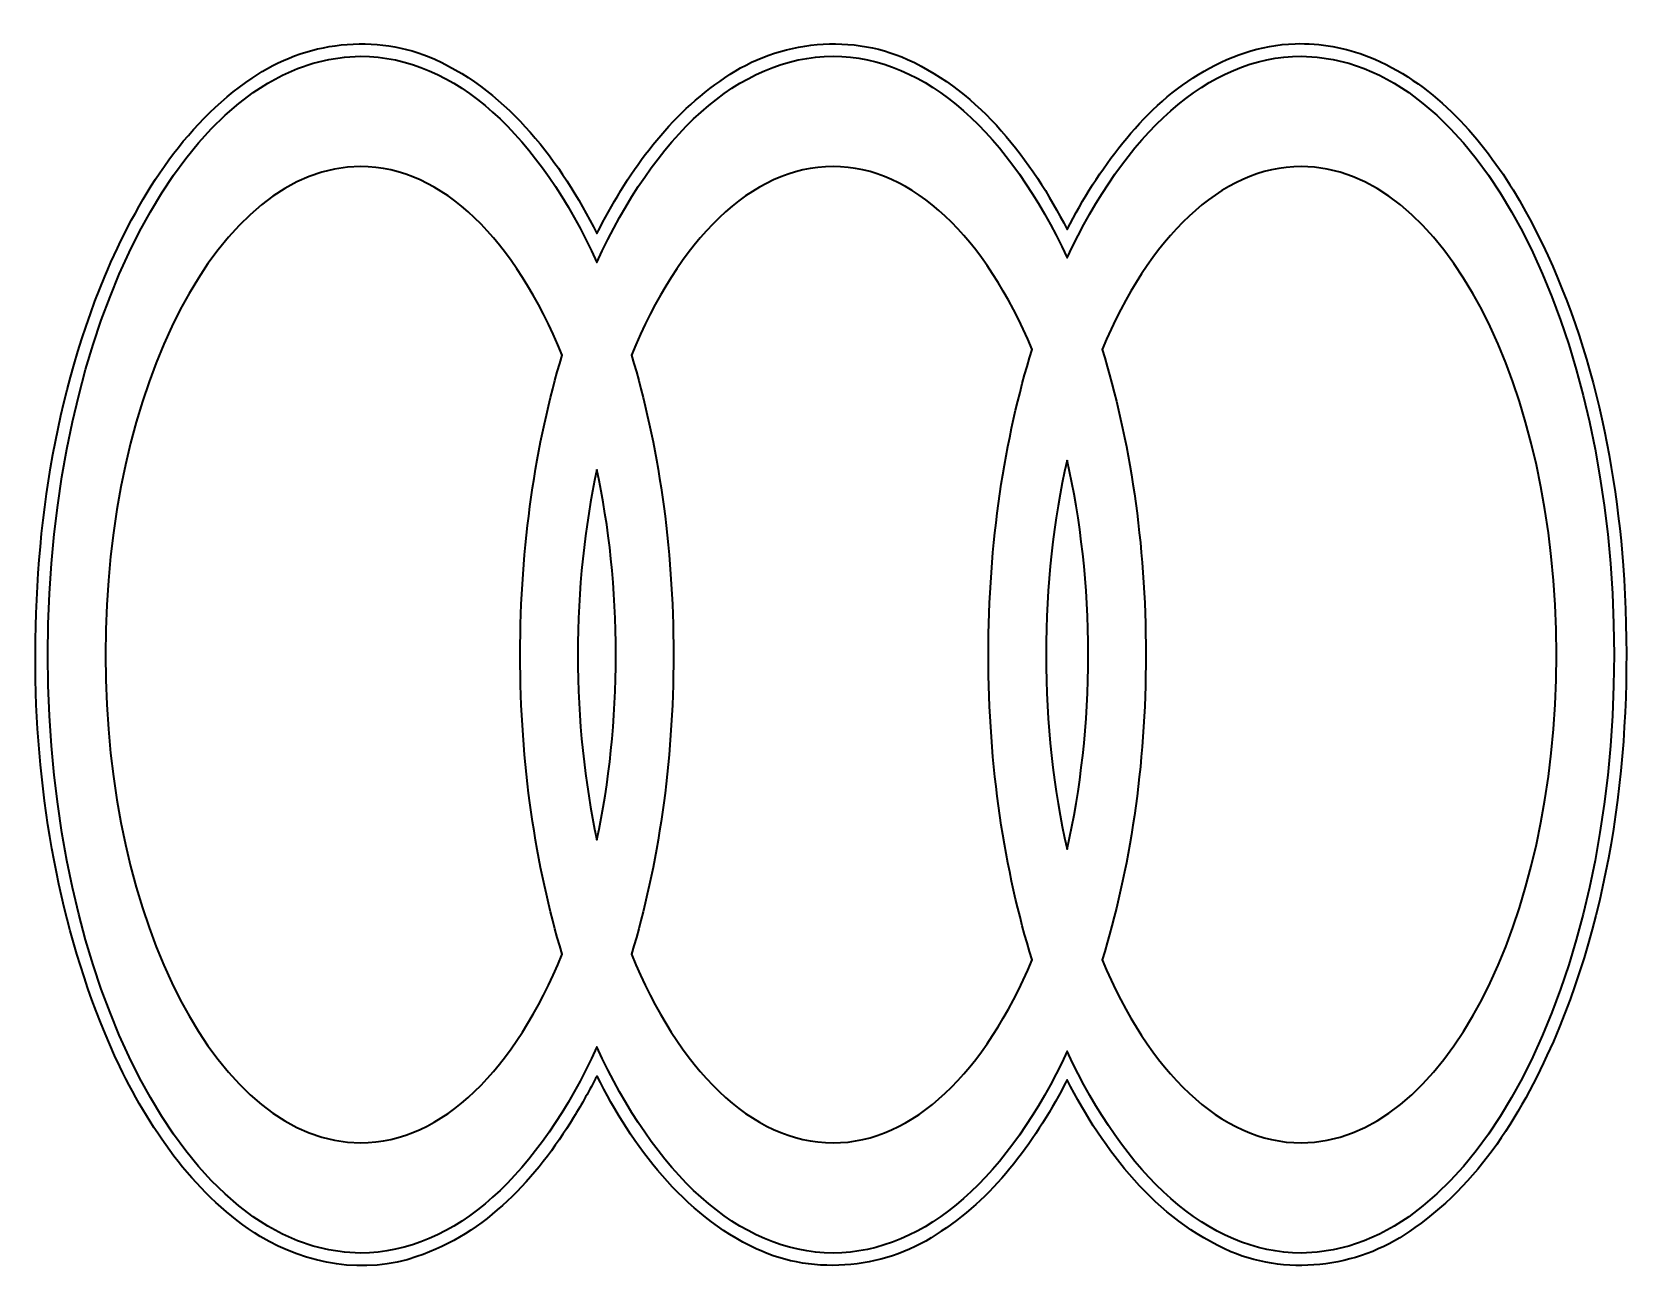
# Model space of a CAD drawing. Header units: centimetres. Extents: x -13.4 to 13.5, y -10.5 to 10.5.
import ezdxf

# ---------------------------------------------------------------- set-up
doc = ezdxf.new("R2010")
doc.units = ezdxf.units.CM
doc.header["$MEASUREMENT"] = 0
doc.layers.add('Layer 1', color=7, linetype='Continuous')

msp = doc.modelspace()

# ---------------------------------------------------------------- linework, layer by layer
at = {"layer": 'Layer 1', "color": 16, "lineweight": 35}
msp.add_open_spline([(7.7957, 10.26232), (6.62543, 10.21987), (5.60602, 9.4842), (4.90099, 8.59462), (4.90099, 8.59462), (4.53605, 8.14759), (4.22951, 7.65505), (3.96668, 7.14272), (3.96668, 7.14272), (3.36795, 8.31566), (2.51249, 9.43815), (1.28923, 9.99773), (1.28923, 9.99773), (0.27436, 10.45814), (-0.97752, 10.29439), (-1.86407, 9.6298), (-1.86407, 9.6298), (-2.78165, 8.99533), (-3.42893, 8.0552), (-3.92947, 7.07326), (-3.92947, 7.07326), (-4.53375, 8.27666), (-5.3978, 9.42877), (-6.64972, 10.00104), (-6.64972, 10.00104), (-7.63574, 10.44334), (-8.83817, 10.30479), (-9.71521, 9.68449), (-9.71521, 9.68449), (-10.89492, 8.89884), (-11.64686, 7.63189), (-12.19357, 6.35144), (-12.19357, 6.35144), (-13.10426, 4.14836), (-13.41382, 1.73466), (-13.34959, -0.63848), (-13.34959, -0.63848), (-13.27662, -2.79311), (-12.86446, -4.96114), (-11.94134, -6.9172), (-11.94134, -6.9172), (-11.39537, -8.03276), (-10.65226, -9.10954), (-9.58163, -9.77242), (-9.58163, -9.77242), (-8.80713, -10.24197), (-7.82208, -10.41745), (-6.95113, -10.10991), (-6.95113, -10.10991), (-5.79684, -9.7274), (-4.93659, -8.78456), (-4.32072, -7.77453), (-4.32072, -7.77453), (-4.18034, -7.54678), (-4.05192, -7.31262), (-3.92699, -7.07698), (-3.92699, -7.07698), (-3.33371, -8.25959), (-2.47867, -9.40288), (-1.25553, -9.97996), (-1.25553, -9.97996), (-0.26416, -10.44333), (0.96512, -10.31716), (1.85402, -9.68361), (1.85402, -9.68361), (2.79277, -9.06887), (3.4573, -8.12597), (3.96834, -7.14065), (3.96834, -7.14065), (4.57549, -8.33414), (5.45617, -9.48285), (6.7167, -10.02792), (6.7167, -10.02792), (7.72275, -10.4525), (8.93846, -10.27641), (9.80571, -9.6236), (9.80571, -9.6236), (10.96634, -8.81184), (11.7017, -7.54032), (12.23406, -6.25373), (12.23406, -6.25373), (13.22703, -3.81041), (13.48535, -1.11831), (13.30438, 1.50023), (13.30438, 1.50023), (13.13379, 3.69628), (12.59703, 5.90539), (11.4577, 7.805), (11.4577, 7.805), (10.87248, 8.74823), (10.08233, 9.61884), (9.03594, 10.04238), (9.03594, 10.04238), (8.64052, 10.19468), (8.22115, 10.27467), (7.7957, 10.26232)], degree=3, knots=[0, 0, 0, 0, 0.04, 0.04, 0.04, 0.04, 0.08, 0.08, 0.08, 0.08, 0.12, 0.12, 0.12, 0.12, 0.16, 0.16, 0.16, 0.16, 0.2, 0.2, 0.2, 0.2, 0.24, 0.24, 0.24, 0.24, 0.28, 0.28, 0.28, 0.28, 0.32, 0.32, 0.32, 0.32, 0.36, 0.36, 0.36, 0.36, 0.4, 0.4, 0.4, 0.4, 0.44, 0.44, 0.44, 0.44, 0.48, 0.48, 0.48, 0.48, 0.52, 0.52, 0.52, 0.52, 0.56, 0.56, 0.56, 0.56, 0.6, 0.6, 0.6, 0.6, 0.64, 0.64, 0.64, 0.64, 0.68, 0.68, 0.68, 0.68, 0.72, 0.72, 0.72, 0.72, 0.76, 0.76, 0.76, 0.76, 0.8, 0.8, 0.8, 0.8, 0.84, 0.84, 0.84, 0.84, 0.88, 0.88, 0.88, 0.88, 0.92, 0.92, 0.92, 0.92, 1, 1, 1, 1], dxfattribs=at)
at = {"layer": 'Layer 1', "color": 241, "lineweight": 35}
for points, knots in [([(-7.89562, 10.05075), (-10.79521, 10.05075), (-13.14817, 5.54736), (-13.14817, -0.00041), (-13.14817, -0.00041), (-13.14817, -5.54819), (-10.79521, -10.0501), (-7.89562, -10.0501), (-7.89562, -10.0501), (-6.31246, -10.0501), (-4.89265, -8.70721), (-3.92941, -6.58561), (-3.92941, -6.58561), (-2.96618, -8.70679), (-1.54695, -10.0501), (0.03603, -10.0501), (0.03603, -10.0501), (1.60006, -10.0501), (3.00507, -8.73961), (3.96754, -6.66233), (3.96754, -6.66233), (4.93, -8.73919), (6.33443, -10.0501), (7.89828, -10.0501), (7.89828, -10.0501), (10.79787, -10.0501), (13.15083, -5.54819), (13.15083, -0.00041), (13.15083, -0.00041), (13.15083, 5.54737), (10.79787, 10.05075), (7.89828, 10.05075), (7.89828, 10.05075), (6.33443, 10.05075), (4.93, 8.74023), (3.96754, 6.66298), (3.96754, 6.66298), (3.00507, 8.74065), (1.60007, 10.05075), (0.03603, 10.05075), (0.03603, 10.05075), (-1.54695, 10.05075), (-2.96618, 8.70783), (-3.92941, 6.58625), (-3.92941, 6.58625), (-4.89265, 8.70826), (-6.31246, 10.05075), (-7.89562, 10.05075)], [0, 0, 0, 0, 0.07692308, 0.07692308, 0.07692308, 0.07692308, 0.15384615, 0.15384615, 0.15384615, 0.15384615, 0.23076923, 0.23076923, 0.23076923, 0.23076923, 0.30769231, 0.30769231, 0.30769231, 0.30769231, 0.38461538, 0.38461538, 0.38461538, 0.38461538, 0.46153846, 0.46153846, 0.46153846, 0.46153846, 0.53846154, 0.53846154, 0.53846154, 0.53846154, 0.61538462, 0.61538462, 0.61538462, 0.61538462, 0.69230769, 0.69230769, 0.69230769, 0.69230769, 0.76923077, 0.76923077, 0.76923077, 0.76923077, 0.84615385, 0.84615385, 0.84615385, 0.84615385, 1, 1, 1, 1]), ([(-7.89562, 8.19898), (-6.52026, 8.19898), (-5.29596, 6.95703), (-4.51165, 5.02811), (-4.51165, 5.02811), (-4.95952, 3.54875), (-5.21651, 1.83102), (-5.21651, -0.00042), (-5.21651, -0.00042), (-5.21651, -1.83232), (-4.95972, -3.54956), (-4.51165, -5.02895), (-4.51165, -5.02895), (-5.29596, -6.95787), (-6.52026, -8.19982), (-7.89562, -8.19982), (-7.89562, -8.19982), (-10.26129, -8.19982), (-12.1811, -4.52665), (-12.1811, -0.00042), (-12.1811, -0.00042), (-12.1811, 4.52581), (-10.26129, 8.19898), (-7.89562, 8.19898)], [0, 0, 0, 0, 0.14285714, 0.14285714, 0.14285714, 0.14285714, 0.28571429, 0.28571429, 0.28571429, 0.28571429, 0.42857143, 0.42857143, 0.42857143, 0.42857143, 0.57142857, 0.57142857, 0.57142857, 0.57142857, 0.71428571, 0.71428571, 0.71428571, 0.71428571, 1, 1, 1, 1]), ([(0.03603, 8.19898), (1.38775, 8.19898), (2.59428, 6.99936), (3.37989, 5.12697), (3.37989, 5.12697), (2.91339, 3.6256), (2.64572, 1.87176), (2.64572, -0.00042), (2.64572, -0.00042), (2.64572, -1.8726), (2.91339, -3.62519), (3.37989, -5.12634), (3.37989, -5.12634), (2.59428, -6.99924), (1.38796, -8.19982), (0.03603, -8.19982), (0.03603, -8.19982), (-1.33933, -8.19982), (-2.56363, -6.95787), (-3.34794, -5.02895), (-3.34794, -5.02895), (-2.89987, -3.54955), (-2.64308, -1.83232), (-2.64308, -0.00042), (-2.64308, -0.00042), (-2.64308, 1.83103), (-2.90008, 3.54875), (-3.34794, 5.02811), (-3.34794, 5.02811), (-2.56363, 6.95703), (-1.33933, 8.19898), (0.03603, 8.19898)], [0, 0, 0, 0, 0.11111111, 0.11111111, 0.11111111, 0.11111111, 0.22222222, 0.22222222, 0.22222222, 0.22222222, 0.33333333, 0.33333333, 0.33333333, 0.33333333, 0.44444444, 0.44444444, 0.44444444, 0.44444444, 0.55555556, 0.55555556, 0.55555556, 0.55555556, 0.66666667, 0.66666667, 0.66666667, 0.66666667, 0.77777778, 0.77777778, 0.77777778, 0.77777778, 1, 1, 1, 1]), ([(7.89828, 8.19898), (10.26395, 8.19898), (12.18376, 4.52581), (12.18376, -0.00042), (12.18376, -0.00042), (12.18376, -4.52666), (10.26395, -8.19982), (7.89828, -8.19982), (7.89828, -8.19982), (6.54634, -8.19982), (5.34003, -6.99923), (4.55442, -5.12634), (4.55442, -5.12634), (5.02092, -3.62519), (5.28859, -1.8726), (5.28859, -0.00042), (5.28859, -0.00042), (5.28859, 1.87176), (5.02092, 3.6256), (4.55442, 5.12697), (4.55442, 5.12697), (5.34003, 6.99936), (6.54656, 8.19898), (7.89828, 8.19898)], [0, 0, 0, 0, 0.14285714, 0.14285714, 0.14285714, 0.14285714, 0.28571429, 0.28571429, 0.28571429, 0.28571429, 0.42857143, 0.42857143, 0.42857143, 0.42857143, 0.57142857, 0.57142857, 0.57142857, 0.57142857, 0.71428571, 0.71428571, 0.71428571, 0.71428571, 1, 1, 1, 1]), ([(3.96677, 3.26784), (4.19463, 2.26649), (4.32152, 1.16088), (4.32152, -0.00041), (4.32152, -0.00041), (4.32152, -1.1617), (4.19463, -2.26584), (3.96677, -3.26719), (3.96677, -3.26719), (3.73894, -2.2659), (3.6128, -1.16162), (3.6128, -0.00041), (3.6128, -0.00041), (3.6128, 1.16079), (3.73895, 2.26655), (3.96677, 3.26784)], [0, 0, 0, 0, 0.2, 0.2, 0.2, 0.2, 0.4, 0.4, 0.4, 0.4, 0.6, 0.6, 0.6, 0.6, 1, 1, 1, 1]), ([(-3.92941, 3.10848), (-3.72377, 2.14968), (-3.61014, 1.09964), (-3.61014, -0.00042), (-3.61014, -0.00042), (-3.61014, -1.10075), (-3.72367, -2.15033), (-3.92941, -3.10932), (-3.92941, -3.10932), (-4.13522, -2.15019), (-4.24945, -1.10095), (-4.24945, -0.00042), (-4.24945, -0.00042), (-4.24945, 1.09984), (-4.13512, 2.14954), (-3.92941, 3.10848)], [0, 0, 0, 0, 0.2, 0.2, 0.2, 0.2, 0.4, 0.4, 0.4, 0.4, 0.6, 0.6, 0.6, 0.6, 1, 1, 1, 1])]:
    msp.add_open_spline(points, degree=3, knots=knots, dxfattribs=at)
at = {"layer": 'Layer 1', "color": 254, "lineweight": 35}
for points, knots in [([(-7.89562, 8.19898), (-6.52026, 8.19898), (-5.29596, 6.95703), (-4.51165, 5.02811), (-4.51165, 5.02811), (-4.95952, 3.54875), (-5.21651, 1.83102), (-5.21651, -0.00042), (-5.21651, -0.00042), (-5.21651, -1.83232), (-4.95972, -3.54956), (-4.51165, -5.02895), (-4.51165, -5.02895), (-5.29596, -6.95787), (-6.52026, -8.19982), (-7.89562, -8.19982), (-7.89562, -8.19982), (-10.26129, -8.19982), (-12.1811, -4.52665), (-12.1811, -0.00042), (-12.1811, -0.00042), (-12.1811, 4.52581), (-10.26129, 8.19898), (-7.89562, 8.19898)], [0, 0, 0, 0, 0.14285714, 0.14285714, 0.14285714, 0.14285714, 0.28571429, 0.28571429, 0.28571429, 0.28571429, 0.42857143, 0.42857143, 0.42857143, 0.42857143, 0.57142857, 0.57142857, 0.57142857, 0.57142857, 0.71428571, 0.71428571, 0.71428571, 0.71428571, 1, 1, 1, 1]), ([(0.03603, 8.19898), (1.38775, 8.19898), (2.59428, 6.99936), (3.37989, 5.12697), (3.37989, 5.12697), (2.91339, 3.6256), (2.64572, 1.87176), (2.64572, -0.00042), (2.64572, -0.00042), (2.64572, -1.8726), (2.91339, -3.62519), (3.37989, -5.12634), (3.37989, -5.12634), (2.59428, -6.99924), (1.38796, -8.19982), (0.03603, -8.19982), (0.03603, -8.19982), (-1.33933, -8.19982), (-2.56363, -6.95787), (-3.34794, -5.02895), (-3.34794, -5.02895), (-2.89987, -3.54955), (-2.64308, -1.83232), (-2.64308, -0.00042), (-2.64308, -0.00042), (-2.64308, 1.83103), (-2.90008, 3.54875), (-3.34794, 5.02811), (-3.34794, 5.02811), (-2.56363, 6.95703), (-1.33933, 8.19898), (0.03603, 8.19898)], [0, 0, 0, 0, 0.11111111, 0.11111111, 0.11111111, 0.11111111, 0.22222222, 0.22222222, 0.22222222, 0.22222222, 0.33333333, 0.33333333, 0.33333333, 0.33333333, 0.44444444, 0.44444444, 0.44444444, 0.44444444, 0.55555556, 0.55555556, 0.55555556, 0.55555556, 0.66666667, 0.66666667, 0.66666667, 0.66666667, 0.77777778, 0.77777778, 0.77777778, 0.77777778, 1, 1, 1, 1]), ([(7.89828, 8.19898), (10.26395, 8.19898), (12.18376, 4.52581), (12.18376, -0.00042), (12.18376, -0.00042), (12.18376, -4.52666), (10.26395, -8.19982), (7.89828, -8.19982), (7.89828, -8.19982), (6.54634, -8.19982), (5.34003, -6.99923), (4.55442, -5.12634), (4.55442, -5.12634), (5.02092, -3.62519), (5.28859, -1.8726), (5.28859, -0.00042), (5.28859, -0.00042), (5.28859, 1.87176), (5.02092, 3.6256), (4.55442, 5.12697), (4.55442, 5.12697), (5.34004, 6.99935), (6.54656, 8.19898), (7.89828, 8.19898)], [0, 0, 0, 0, 0.14285714, 0.14285714, 0.14285714, 0.14285714, 0.28571429, 0.28571429, 0.28571429, 0.28571429, 0.42857143, 0.42857143, 0.42857143, 0.42857143, 0.57142857, 0.57142857, 0.57142857, 0.57142857, 0.71428571, 0.71428571, 0.71428571, 0.71428571, 1, 1, 1, 1])]:
    msp.add_open_spline(points, degree=3, knots=knots, dxfattribs=at)

doc.saveas('drawing.dxf')
